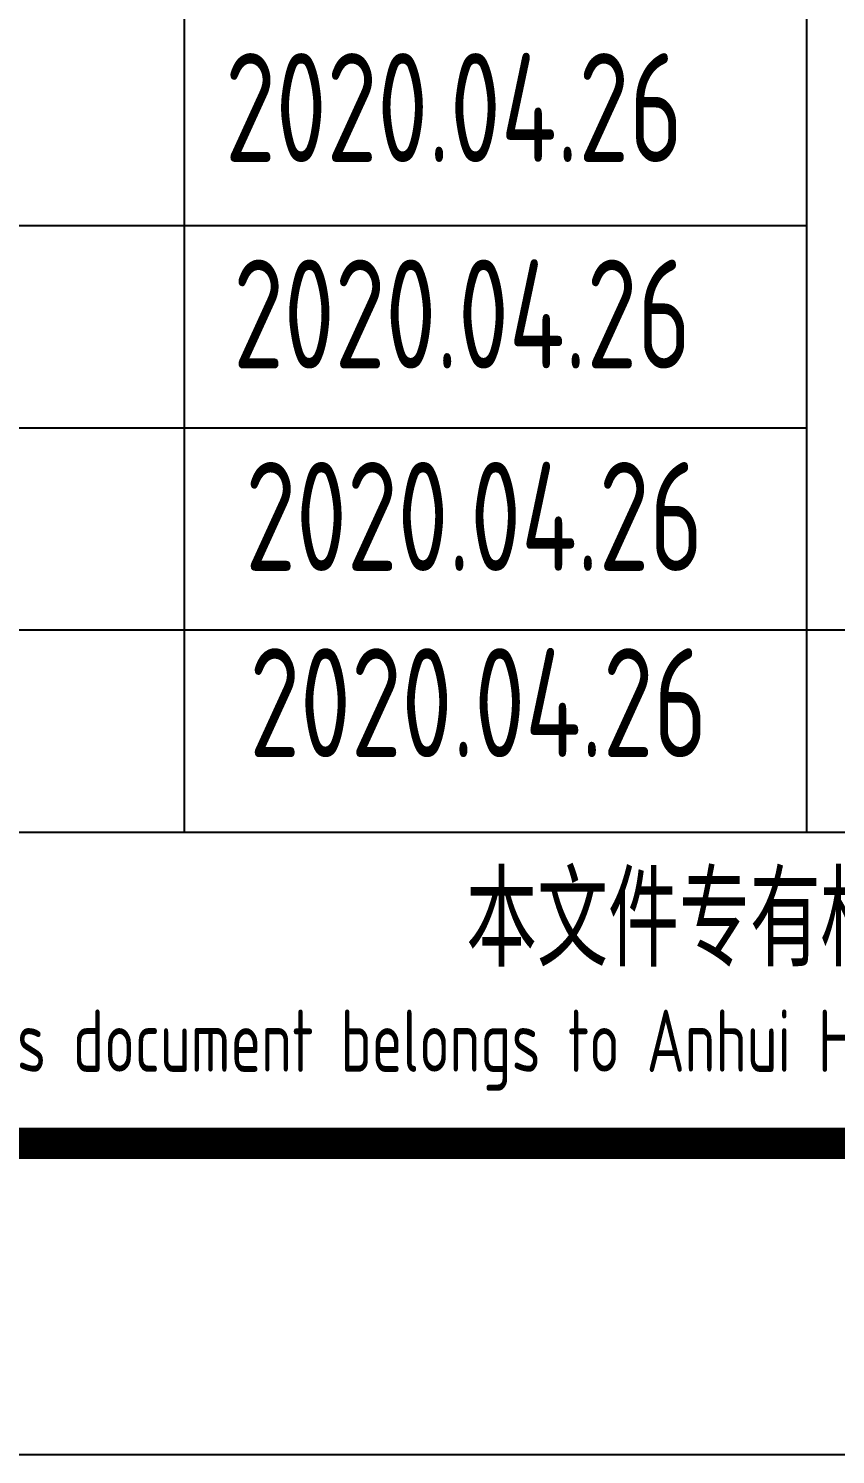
# Model space of a CAD drawing. Extents: x 4532298 to 10139194, y -639876 to -207028.
# Drawn here: x 4811972 to 4814566, y -350159 to -345576 of the extents above; entities that cross this region are included whole.
import ezdxf
from ezdxf.enums import TextEntityAlignment as Align

# ---------------------------------------------------------------- set-up
doc = ezdxf.new("R2010")
doc.units = 0
doc.header["$LTSCALE"] = 1000
doc.header["$MEASUREMENT"] = 0
doc.linetypes.add('2', pattern=[18.5, 12, -3, 0.5, -3])
doc.layers.get('0').update_dxf_attribs({"linetype": 'CONTINUOUS'})
doc.layers.add('PUB_TITLE', color=4, linetype='CONTINUOUS')
doc.styles.add('AHD', font='sceie.shx', dxfattribs={"width": 0.7, "bigfont": 'sceic.shx'})
doc.styles.add('sceie', font='sceie.shx', dxfattribs={"width": 0.7, "bigfont": 'sceic.shx'})

# ---------------------------------------------------------------- blocks, each defined once
blk = doc.blocks.new('qm')
at = {"style": 'sceie', "width": 0.8}
for p in [(-941169.6, -984626.3), (-941208.7, -985276.9), (-941182.6, -985940.5), (-941143.6, -986591.1), (-941130.5, -987189.7)]:
    blk.add_attdef('2020.04.26', text='', height=350, dxfattribs=at).set_placement(p, align=Align.MIDDLE)

msp = doc.modelspace()

# ---------------------------------------------------------------- linework, layer by layer
for p, q in [((4812473.5, -348158.8), (4812473.5, -344908.8)), ((4814473.5, -348158.8), (4814473.5, -344908.8)), ((4808973.5, -346208.8), (4814473.5, -346208.8)), ((4808973.5, -346858.8), (4814473.5, -346858.8)), ((4808973.5, -347508.8), (4826973.5, -347508.8)), ((4808973.5, -348158.8), (4826973.5, -348158.8)), ((4808973.5, -349158.8), (4826973.5, -349158.8))]:
    msp.add_line(p, q)
at = {"layer": 'PUB_TITLE', "color": 4}
msp.add_lwpolyline([(4743873.5, -350158.8), (4827973.5, -350158.8), (4827973.5, -290758.8), (4743873.5, -290758.8)], close=True, dxfattribs=at)
at = {"layer": 'PUB_TITLE', "color": 4, "const_width": 100}
msp.add_lwpolyline([(4746373.5, -349158.8), (4826973.5, -349158.8), (4826973.5, -291758.8), (4746373.5, -291758.8)], close=True, dxfattribs=at)

# ---------------------------------------------------------------- block references
at = {"color": 4, "linetype": '2'}
ref = msp.add_blockref('qm', (5754548.3, 639447.7), dxfattribs=at)
ref.add_attrib('2020.04.26', '2020.04.26', dxfattribs={"height": 350, "style": 'sceie', "width": 0.8}).set_placement((4813417.8, -347742), align=Align.MIDDLE)
ref.add_attrib('2020.04.26', '2020.04.26', dxfattribs={"height": 350, "style": 'sceie', "width": 0.8}).set_placement((4813404.8, -347143.4), align=Align.MIDDLE)
ref.add_attrib('2020.04.26', '2020.04.26', dxfattribs={"height": 350, "style": 'sceie', "width": 0.8}).set_placement((4813365.7, -346492.8), align=Align.MIDDLE)
ref.add_attrib('2020.04.26', '2020.04.26', dxfattribs={"height": 350, "style": 'sceie', "width": 0.8}).set_placement((4813339.7, -345829.2), align=Align.MIDDLE)

# ---------------------------------------------------------------- texts
at = {"style": 'AHD', "width": 0.8}
for s, height, p in [('本文件专有权属安徽华东化工医药工程有限责任公司所有,未经许可不得复制或转让给第三方', 300, (4817973.5, -348458.8)), ('本文件专有权属安徽华东化工医药工程有限责任公司所有,未经许可不得复制或转让给第三方', 300, (4817973.5, -348458.8)), ('The proprietary right of this document belongs to Anhui Huadong Chemical And Medical Engineering  Co.,Ltd.  and any replication or transfer to the 3rd. side is forbidden without its permission. ', 200, (4817973.5, -348858.8))]:
    msp.add_text(s, height=height, dxfattribs=at).set_placement(p, align=Align.MIDDLE)

doc.saveas('drawing.dxf')
